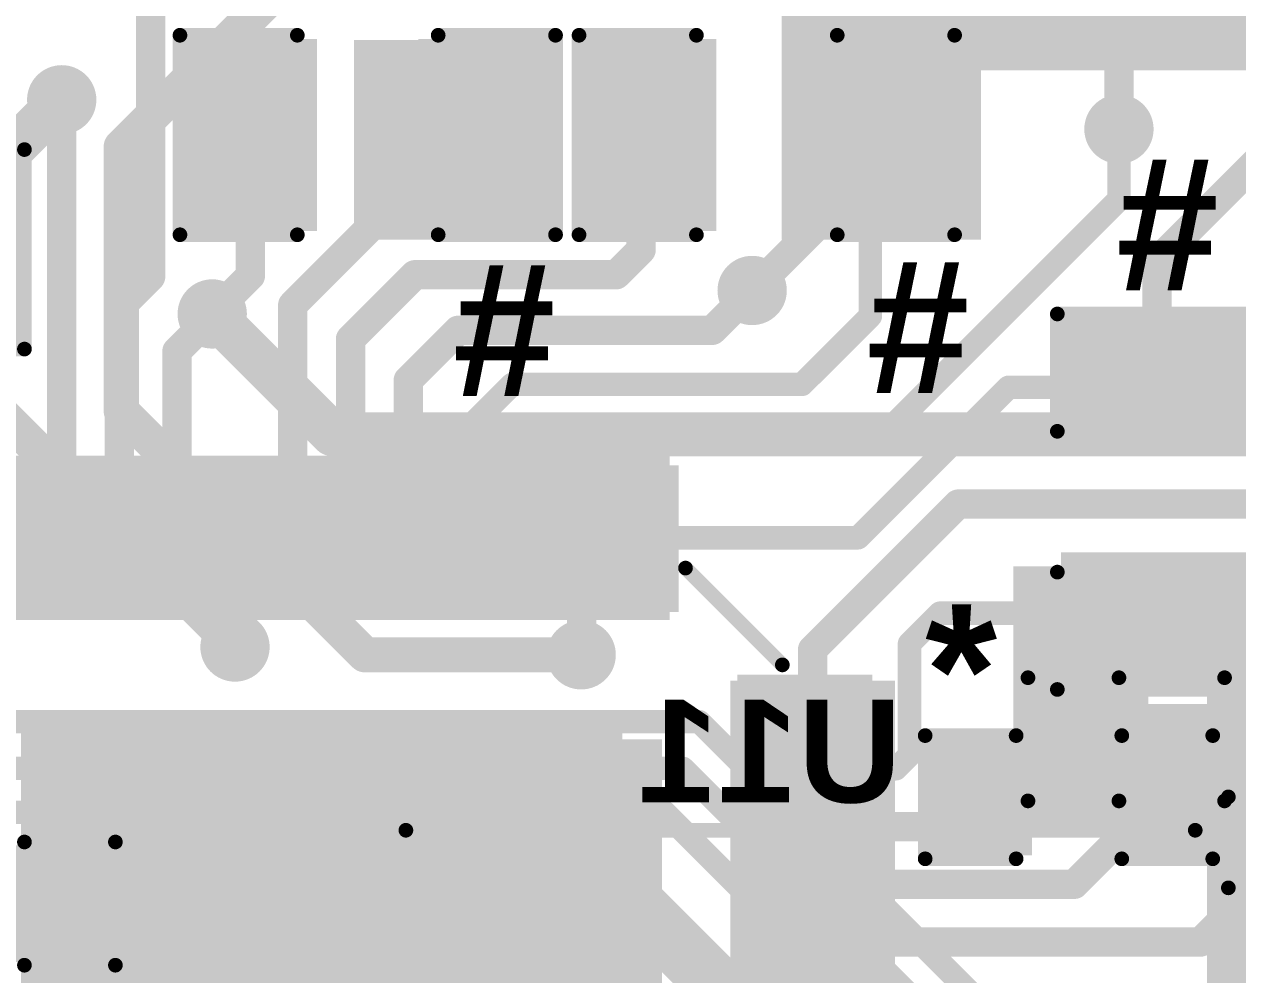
# Model space of a CAD drawing. Header units: millimetres. Extents: x -1.46 to 1.41, y -0.13 to 2.68.
# Drawn here: x 0.4029 to 0.8165, y 0.6758 to 0.9997 of the extents above; entities that cross this region are included whole.
import ezdxf

# ---------------------------------------------------------------- set-up
doc = ezdxf.new("R2010")
doc.units = ezdxf.units.MM
doc.header["$MEASUREMENT"] = 0
for name, color, linetype in [('BottomLayer', 5, 'Continuous'), ('BottomOverlay', 54, 'Continuous'), ('BottomPaste', 16, 'Continuous'), ('BottomSolder', 6, 'Continuous'), ('Mechanical2', 216, 'Continuous'), ('TopLayer', 1, 'Continuous'), ('TopOverlay', 2, 'Continuous'), ('TopPaste', 8, 'Continuous'), ('TopSolder', 216, 'Continuous'), ('ViaHoleLayer', 16, 'Continuous')]:
    doc.layers.add(name, color=color, linetype=linetype)
doc.styles.add('Arial', font='arialbd.ttf', dxfattribs={"height": 0.2})

# ---------------------------------------------------------------- blocks, each defined once
blk = doc.blocks.new('16_SOIC_B_16')
at = {"layer": 'BottomLayer'}
for points in [[(-0.2224409, -0.163189), (-0.1437007, -0.163189), (-0.1437007, -0.186811), (-0.2224409, -0.186811)], [(0.1437008, -0.163189), (0.222441, -0.163189), (0.222441, -0.186811), (0.1437008, -0.186811)]]:
    blk.add_hatch(color=5, dxfattribs=at).paths.add_polyline_path(points)
at = {"layer": 'BottomPaste'}
for points in [[(-0.2224409, -0.163189), (-0.1437007, -0.163189), (-0.1437007, -0.186811), (-0.2224409, -0.186811)], [(0.1437008, -0.163189), (0.222441, -0.163189), (0.222441, -0.186811), (0.1437008, -0.186811)]]:
    blk.add_hatch(color=16, dxfattribs=at).paths.add_polyline_path(points)
at = {"layer": 'BottomSolder'}
for points in [[(-0.2264409, -0.159189), (-0.1397007, -0.159189), (-0.1397007, -0.190811), (-0.2264409, -0.190811)], [(0.1397008, -0.159189), (0.226441, -0.159189), (0.226441, -0.190811), (0.1397008, -0.190811)]]:
    blk.add_hatch(color=6, dxfattribs=at).paths.add_polyline_path(points)
at = {"layer": 'BottomOverlay', "const_width": 0.005}
blk.add_lwpolyline([(0.136, -0.205), (-0.133, -0.205)], dxfattribs=at)
at = {"layer": 'BottomOverlay', "const_width": 0.0025}
for points in [[(-0.13425, -0.205, 1), (-0.13175, -0.205, 1)], [(0.13475, -0.205, 1), (0.13725, -0.205, 1)]]:
    blk.add_lwpolyline(points, format="xyb", close=True, dxfattribs=at)
blk = doc.blocks.new('CAP0805_56')
at = {"layer": 'TopLayer'}
for points in [[(-0.06, 0.03), (-0.02, 0.03), (-0.02, -0.03), (-0.06, -0.03)], [(0.02, 0.03), (0.06, 0.03), (0.06, -0.03), (0.02, -0.03)]]:
    blk.add_hatch(color=1, dxfattribs=at).paths.add_polyline_path(points)
at = {"layer": 'TopPaste'}
for points in [[(-0.06, 0.03), (-0.02, 0.03), (-0.02, -0.03), (-0.06, -0.03)], [(0.02, 0.03), (0.06, 0.03), (0.06, -0.03), (0.02, -0.03)]]:
    blk.add_hatch(color=8, dxfattribs=at).paths.add_polyline_path(points)
at = {"layer": 'TopSolder'}
for points in [[(-0.0627559, 0.0327559), (-0.0172441, 0.0327559), (-0.0172441, -0.0327559), (-0.0627559, -0.0327559)], [(0.0172441, 0.0327559), (0.0627559, 0.0327559), (0.0627559, -0.0327559), (0.0172441, -0.0327559)]]:
    blk.add_hatch(color=216, dxfattribs=at).paths.add_polyline_path(points)
at = {"layer": 'TopOverlay', "const_width": 0.005}
for points in [[(-0.064, -0.034), (-0.064, 0.034)], [(-0.064, 0.034), (-0.024, 0.034)], [(0.024, 0.034), (0.064, 0.034)], [(0.064, -0.034), (0.064, 0.034)], [(-0.064, -0.034), (-0.024, -0.034)], [(0.024, -0.034), (0.064, -0.034)]]:
    blk.add_lwpolyline(points, dxfattribs=at)
at = {"layer": 'TopOverlay', "const_width": 0.0025}
for points in [[(-0.06525, 0.034, 1), (-0.06275, 0.034, 1)], [(-0.06525, 0.034, 1), (-0.06275, 0.034, 1)], [(-0.02525, 0.034, 1), (-0.02275, 0.034, 1)], [(0.02275, 0.034, 1), (0.02525, 0.034, 1)], [(0.06275, 0.034, 1), (0.06525, 0.034, 1)], [(0.06275, 0.034, 1), (0.06525, 0.034, 1)], [(-0.06525, -0.034, 1), (-0.06275, -0.034, 1)], [(-0.06525, -0.034, 1), (-0.06275, -0.034, 1)], [(-0.02525, -0.034, 1), (-0.02275, -0.034, 1)], [(0.02275, -0.034, 1), (0.02525, -0.034, 1)], [(0.06275, -0.034, 1), (0.06525, -0.034, 1)], [(0.06275, -0.034, 1), (0.06525, -0.034, 1)]]:
    blk.add_lwpolyline(points, format="xyb", close=True, dxfattribs=at)
blk = doc.blocks.new('CAP0805_57')
at = {"layer": 'TopLayer'}
for points in [[(-0.06, 0.03), (-0.02, 0.03), (-0.02, -0.03), (-0.06, -0.03)], [(0.02, 0.03), (0.06, 0.03), (0.06, -0.03), (0.02, -0.03)]]:
    blk.add_hatch(color=1, dxfattribs=at).paths.add_polyline_path(points)
at = {"layer": 'TopPaste'}
for points in [[(-0.06, 0.03), (-0.02, 0.03), (-0.02, -0.03), (-0.06, -0.03)], [(0.02, 0.03), (0.06, 0.03), (0.06, -0.03), (0.02, -0.03)]]:
    blk.add_hatch(color=8, dxfattribs=at).paths.add_polyline_path(points)
at = {"layer": 'TopSolder'}
for points in [[(-0.0627559, 0.0327559), (-0.0172441, 0.0327559), (-0.0172441, -0.0327559), (-0.0627559, -0.0327559)], [(0.0172441, 0.0327559), (0.0627559, 0.0327559), (0.0627559, -0.0327559), (0.0172441, -0.0327559)]]:
    blk.add_hatch(color=216, dxfattribs=at).paths.add_polyline_path(points)
at = {"layer": 'TopOverlay', "const_width": 0.005}
for points in [[(-0.024, 0.034), (-0.064, 0.034)], [(-0.064, 0.034), (-0.064, -0.034)], [(0.064, 0.034), (0.024, 0.034)], [(0.064, 0.034), (0.064, -0.034)], [(-0.024, -0.034), (-0.064, -0.034)], [(0.064, -0.034), (0.024, -0.034)]]:
    blk.add_lwpolyline(points, dxfattribs=at)
at = {"layer": 'TopOverlay', "const_width": 0.0025}
for points in [[(-0.06525, 0.034, 1), (-0.06275, 0.034, 1)], [(-0.06525, 0.034, 1), (-0.06275, 0.034, 1)], [(-0.02525, 0.034, 1), (-0.02275, 0.034, 1)], [(0.02275, 0.034, 1), (0.02525, 0.034, 1)], [(0.06275, 0.034, 1), (0.06525, 0.034, 1)], [(0.06275, 0.034, 1), (0.06525, 0.034, 1)], [(-0.06525, -0.034, 1), (-0.06275, -0.034, 1)], [(-0.06525, -0.034, 1), (-0.06275, -0.034, 1)], [(-0.02525, -0.034, 1), (-0.02275, -0.034, 1)], [(0.02275, -0.034, 1), (0.02525, -0.034, 1)], [(0.06275, -0.034, 1), (0.06525, -0.034, 1)], [(0.06275, -0.034, 1), (0.06525, -0.034, 1)]]:
    blk.add_lwpolyline(points, format="xyb", close=True, dxfattribs=at)
blk = doc.blocks.new('CAP0805_58')
at = {"layer": 'TopLayer'}
for points in [[(-0.06, 0.03), (-0.02, 0.03), (-0.02, -0.03), (-0.06, -0.03)], [(0.02, 0.03), (0.06, 0.03), (0.06, -0.03), (0.02, -0.03)]]:
    blk.add_hatch(color=1, dxfattribs=at).paths.add_polyline_path(points)
at = {"layer": 'TopPaste'}
for points in [[(-0.06, 0.03), (-0.02, 0.03), (-0.02, -0.03), (-0.06, -0.03)], [(0.02, 0.03), (0.06, 0.03), (0.06, -0.03), (0.02, -0.03)]]:
    blk.add_hatch(color=8, dxfattribs=at).paths.add_polyline_path(points)
at = {"layer": 'TopSolder'}
for points in [[(-0.0627559, 0.0327559), (-0.0172441, 0.0327559), (-0.0172441, -0.0327559), (-0.0627559, -0.0327559)], [(0.0172441, 0.0327559), (0.0627559, 0.0327559), (0.0627559, -0.0327559), (0.0172441, -0.0327559)]]:
    blk.add_hatch(color=216, dxfattribs=at).paths.add_polyline_path(points)
at = {"layer": 'TopOverlay', "const_width": 0.005}
for points in [[(-0.064, -0.034), (-0.064, 0.034)], [(-0.024, 0.034), (-0.064, 0.034)], [(0.064, 0.034), (0.024, 0.034)], [(0.064, -0.034), (0.064, 0.034)], [(-0.024, -0.034), (-0.064, -0.034)], [(0.064, -0.034), (0.024, -0.034)]]:
    blk.add_lwpolyline(points, dxfattribs=at)
at = {"layer": 'TopOverlay', "const_width": 0.0025}
for points in [[(-0.06525, 0.034, 1), (-0.06275, 0.034, 1)], [(-0.06525, 0.034, 1), (-0.06275, 0.034, 1)], [(-0.02525, 0.034, 1), (-0.02275, 0.034, 1)], [(0.02275, 0.034, 1), (0.02525, 0.034, 1)], [(0.06275, 0.034, 1), (0.06525, 0.034, 1)], [(0.06275, 0.034, 1), (0.06525, 0.034, 1)], [(-0.06525, -0.034, 1), (-0.06275, -0.034, 1)], [(-0.06525, -0.034, 1), (-0.06275, -0.034, 1)], [(-0.02525, -0.034, 1), (-0.02275, -0.034, 1)], [(0.02275, -0.034, 1), (0.02525, -0.034, 1)], [(0.06275, -0.034, 1), (0.06525, -0.034, 1)], [(0.06275, -0.034, 1), (0.06525, -0.034, 1)]]:
    blk.add_lwpolyline(points, format="xyb", close=True, dxfattribs=at)
blk = doc.blocks.new('CAP0805_59')
at = {"layer": 'TopLayer'}
for points in [[(-0.06, 0.03), (-0.02, 0.03), (-0.02, -0.03), (-0.06, -0.03)], [(0.02, 0.03), (0.06, 0.03), (0.06, -0.03), (0.02, -0.03)]]:
    blk.add_hatch(color=1, dxfattribs=at).paths.add_polyline_path(points)
at = {"layer": 'TopPaste'}
for points in [[(-0.06, 0.03), (-0.02, 0.03), (-0.02, -0.03), (-0.06, -0.03)], [(0.02, 0.03), (0.06, 0.03), (0.06, -0.03), (0.02, -0.03)]]:
    blk.add_hatch(color=8, dxfattribs=at).paths.add_polyline_path(points)
at = {"layer": 'TopSolder'}
for points in [[(-0.0627559, 0.0327559), (-0.0172441, 0.0327559), (-0.0172441, -0.0327559), (-0.0627559, -0.0327559)], [(0.0172441, 0.0327559), (0.0627559, 0.0327559), (0.0627559, -0.0327559), (0.0172441, -0.0327559)]]:
    blk.add_hatch(color=216, dxfattribs=at).paths.add_polyline_path(points)
at = {"layer": 'TopOverlay', "const_width": 0.005}
for points in [[(-0.064, 0.034), (-0.064, -0.034)], [(-0.024, 0.034), (-0.064, 0.034)], [(0.064, 0.034), (0.024, 0.034)], [(0.064, 0.034), (0.064, -0.034)], [(-0.024, -0.034), (-0.064, -0.034)], [(0.064, -0.034), (0.024, -0.034)]]:
    blk.add_lwpolyline(points, dxfattribs=at)
at = {"layer": 'TopOverlay', "const_width": 0.0025}
for points in [[(-0.06525, 0.034, 1), (-0.06275, 0.034, 1)], [(-0.06525, 0.034, 1), (-0.06275, 0.034, 1)], [(-0.02525, 0.034, 1), (-0.02275, 0.034, 1)], [(0.02275, 0.034, 1), (0.02525, 0.034, 1)], [(0.06275, 0.034, 1), (0.06525, 0.034, 1)], [(0.06275, 0.034, 1), (0.06525, 0.034, 1)], [(-0.06525, -0.034, 1), (-0.06275, -0.034, 1)], [(-0.06525, -0.034, 1), (-0.06275, -0.034, 1)], [(-0.02525, -0.034, 1), (-0.02275, -0.034, 1)], [(0.02275, -0.034, 1), (0.02525, -0.034, 1)], [(0.06275, -0.034, 1), (0.06525, -0.034, 1)], [(0.06275, -0.034, 1), (0.06525, -0.034, 1)]]:
    blk.add_lwpolyline(points, format="xyb", close=True, dxfattribs=at)
blk = doc.blocks.new('CAP_0603_60')
at = {"layer": 'TopLayer'}
for points in [[(-0.015, 0.0175), (-0.015, -0.0175), (-0.045, -0.0175), (-0.045, 0.0175)], [(0.045, 0.0175), (0.045, -0.0175), (0.015, -0.0175), (0.015, 0.0175)]]:
    blk.add_hatch(color=1, dxfattribs=at).paths.add_polyline_path(points)
at = {"layer": 'TopPaste'}
for points in [[(-0.015, 0.0175), (-0.015, -0.0175), (-0.045, -0.0175), (-0.045, 0.0175)], [(0.045, 0.0175), (0.045, -0.0175), (0.015, -0.0175), (0.015, 0.0175)]]:
    blk.add_hatch(color=8, dxfattribs=at).paths.add_polyline_path(points)
at = {"layer": 'TopSolder'}
for points in [[(-0.0126378, 0.0198622), (-0.0126378, -0.0198622), (-0.0473622, -0.0198622), (-0.0473622, 0.0198622)], [(0.0473622, 0.0198622), (0.0473622, -0.0198622), (0.0126378, -0.0198622), (0.0126378, 0.0198622)]]:
    blk.add_hatch(color=216, dxfattribs=at).paths.add_polyline_path(points)
at = {"layer": 'TopOverlay', "const_width": 0.005}
for points in [[(-0.049, 0.021), (-0.018, 0.021)], [(-0.049, -0.021), (-0.049, 0.021)], [(0.018, 0.021), (0.049, 0.021)], [(0.049, -0.021), (0.049, 0.021)], [(-0.049, -0.021), (-0.018, -0.021)], [(0.018, -0.021), (0.049, -0.021)]]:
    blk.add_lwpolyline(points, dxfattribs=at)
at = {"layer": 'TopOverlay', "const_width": 0.0025}
for points in [[(-0.05025, 0.021, 1), (-0.04775, 0.021, 1)], [(-0.05025, 0.021, 1), (-0.04775, 0.021, 1)], [(-0.01925, 0.021, 1), (-0.01675, 0.021, 1)], [(0.01675, 0.021, 1), (0.01925, 0.021, 1)], [(0.04775, 0.021, 1), (0.05025, 0.021, 1)], [(0.04775, 0.021, 1), (0.05025, 0.021, 1)], [(-0.05025, -0.021, 1), (-0.04775, -0.021, 1)], [(-0.05025, -0.021, 1), (-0.04775, -0.021, 1)], [(-0.01925, -0.021, 1), (-0.01675, -0.021, 1)], [(0.01675, -0.021, 1), (0.01925, -0.021, 1)], [(0.04775, -0.021, 1), (0.05025, -0.021, 1)], [(0.04775, -0.021, 1), (0.05025, -0.021, 1)]]:
    blk.add_lwpolyline(points, format="xyb", close=True, dxfattribs=at)
blk = doc.blocks.new('CAP_0603_B_71')
at = {"layer": 'BottomLayer'}
for points in [[(-0.045, -0.0175), (-0.045, 0.0175), (-0.015, 0.0175), (-0.015, -0.0175)], [(0.015, -0.0175), (0.015, 0.0175), (0.045, 0.0175), (0.045, -0.0175)]]:
    blk.add_hatch(color=5, dxfattribs=at).paths.add_polyline_path(points)
at = {"layer": 'BottomPaste'}
for points in [[(-0.045, -0.0175), (-0.045, 0.0175), (-0.015, 0.0175), (-0.015, -0.0175)], [(0.015, -0.0175), (0.015, 0.0175), (0.045, 0.0175), (0.045, -0.0175)]]:
    blk.add_hatch(color=16, dxfattribs=at).paths.add_polyline_path(points)
at = {"layer": 'BottomSolder'}
for points in [[(-0.0473622, -0.0198622), (-0.0473622, 0.0198622), (-0.0126378, 0.0198622), (-0.0126378, -0.0198622)], [(0.0126378, -0.0198622), (0.0126378, 0.0198622), (0.0473622, 0.0198622), (0.0473622, -0.0198622)]]:
    blk.add_hatch(color=6, dxfattribs=at).paths.add_polyline_path(points)
at = {"layer": 'BottomOverlay', "const_width": 0.005}
for points in [[(-0.049, 0.021), (-0.049, -0.021)], [(-0.018, 0.021), (-0.049, 0.021)], [(0.049, 0.021), (0.018, 0.021)], [(0.049, 0.021), (0.049, -0.021)], [(-0.018, -0.021), (-0.049, -0.021)], [(0.049, -0.021), (0.018, -0.021)]]:
    blk.add_lwpolyline(points, dxfattribs=at)
at = {"layer": 'BottomOverlay', "const_width": 0.0025}
for points in [[(-0.05025, 0.021, 1), (-0.04775, 0.021, 1)], [(-0.05025, 0.021, 1), (-0.04775, 0.021, 1)], [(-0.01925, 0.021, 1), (-0.01675, 0.021, 1)], [(0.01675, 0.021, 1), (0.01925, 0.021, 1)], [(0.04775, 0.021, 1), (0.05025, 0.021, 1)], [(0.04775, 0.021, 1), (0.05025, 0.021, 1)], [(-0.05025, -0.021, 1), (-0.04775, -0.021, 1)], [(-0.05025, -0.021, 1), (-0.04775, -0.021, 1)], [(-0.01925, -0.021, 1), (-0.01675, -0.021, 1)], [(0.01675, -0.021, 1), (0.01925, -0.021, 1)], [(0.04775, -0.021, 1), (0.05025, -0.021, 1)], [(0.04775, -0.021, 1), (0.05025, -0.021, 1)]]:
    blk.add_lwpolyline(points, format="xyb", close=True, dxfattribs=at)
blk = doc.blocks.new('CAP_0603_B_73')
at = {"layer": 'BottomLayer'}
for points in [[(-0.045, -0.0175), (-0.045, 0.0175), (-0.015, 0.0175), (-0.015, -0.0175)], [(0.015, -0.0175), (0.015, 0.0175), (0.045, 0.0175), (0.045, -0.0175)]]:
    blk.add_hatch(color=5, dxfattribs=at).paths.add_polyline_path(points)
at = {"layer": 'BottomPaste'}
for points in [[(-0.045, -0.0175), (-0.045, 0.0175), (-0.015, 0.0175), (-0.015, -0.0175)], [(0.015, -0.0175), (0.015, 0.0175), (0.045, 0.0175), (0.045, -0.0175)]]:
    blk.add_hatch(color=16, dxfattribs=at).paths.add_polyline_path(points)
at = {"layer": 'BottomSolder'}
for points in [[(-0.0473622, -0.0198622), (-0.0473622, 0.0198622), (-0.0126378, 0.0198622), (-0.0126378, -0.0198622)], [(0.0126378, -0.0198622), (0.0126378, 0.0198622), (0.0473622, 0.0198622), (0.0473622, -0.0198622)]]:
    blk.add_hatch(color=6, dxfattribs=at).paths.add_polyline_path(points)
at = {"layer": 'BottomOverlay', "const_width": 0.005}
for points in [[(-0.049, 0.021), (-0.049, -0.021)], [(-0.018, 0.021), (-0.049, 0.021)], [(0.049, 0.021), (0.018, 0.021)], [(0.049, 0.021), (0.049, -0.021)], [(-0.018, -0.021), (-0.049, -0.021)], [(0.049, -0.021), (0.018, -0.021)]]:
    blk.add_lwpolyline(points, dxfattribs=at)
at = {"layer": 'BottomOverlay', "const_width": 0.0025}
for points in [[(-0.05025, 0.021, 1), (-0.04775, 0.021, 1)], [(-0.05025, 0.021, 1), (-0.04775, 0.021, 1)], [(-0.01925, 0.021, 1), (-0.01675, 0.021, 1)], [(0.01675, 0.021, 1), (0.01925, 0.021, 1)], [(0.04775, 0.021, 1), (0.05025, 0.021, 1)], [(0.04775, 0.021, 1), (0.05025, 0.021, 1)], [(-0.05025, -0.021, 1), (-0.04775, -0.021, 1)], [(-0.05025, -0.021, 1), (-0.04775, -0.021, 1)], [(-0.01925, -0.021, 1), (-0.01675, -0.021, 1)], [(0.01675, -0.021, 1), (0.01925, -0.021, 1)], [(0.04775, -0.021, 1), (0.05025, -0.021, 1)], [(0.04775, -0.021, 1), (0.05025, -0.021, 1)]]:
    blk.add_lwpolyline(points, format="xyb", close=True, dxfattribs=at)
blk = doc.blocks.new('CAP_0603_88')
at = {"layer": 'TopLayer'}
for points in [[(-0.015, 0.0175), (-0.015, -0.0175), (-0.045, -0.0175), (-0.045, 0.0175)], [(0.045, 0.0175), (0.045, -0.0175), (0.015, -0.0175), (0.015, 0.0175)]]:
    blk.add_hatch(color=1, dxfattribs=at).paths.add_polyline_path(points)
at = {"layer": 'TopPaste'}
for points in [[(-0.015, 0.0175), (-0.015, -0.0175), (-0.045, -0.0175), (-0.045, 0.0175)], [(0.045, 0.0175), (0.045, -0.0175), (0.015, -0.0175), (0.015, 0.0175)]]:
    blk.add_hatch(color=8, dxfattribs=at).paths.add_polyline_path(points)
at = {"layer": 'TopSolder'}
for points in [[(-0.011, 0.0215), (-0.011, -0.0215), (-0.049, -0.0215), (-0.049, 0.0215)], [(0.049, 0.0215), (0.049, -0.0215), (0.011, -0.0215), (0.011, 0.0215)]]:
    blk.add_hatch(color=216, dxfattribs=at).paths.add_polyline_path(points)
at = {"layer": 'TopOverlay', "const_width": 0.005}
for points in [[(-0.049, 0.021), (-0.049, -0.021)], [(-0.049, 0.021), (-0.018, 0.021)], [(0.018, 0.021), (0.049, 0.021)], [(0.049, 0.021), (0.049, -0.021)], [(-0.049, -0.021), (-0.018, -0.021)], [(0.018, -0.021), (0.049, -0.021)]]:
    blk.add_lwpolyline(points, dxfattribs=at)
at = {"layer": 'TopOverlay', "const_width": 0.0025}
for points in [[(-0.05025, 0.021, 1), (-0.04775, 0.021, 1)], [(-0.05025, 0.021, 1), (-0.04775, 0.021, 1)], [(-0.01925, 0.021, 1), (-0.01675, 0.021, 1)], [(0.01675, 0.021, 1), (0.01925, 0.021, 1)], [(0.04775, 0.021, 1), (0.05025, 0.021, 1)], [(0.04775, 0.021, 1), (0.05025, 0.021, 1)], [(-0.05025, -0.021, 1), (-0.04775, -0.021, 1)], [(-0.05025, -0.021, 1), (-0.04775, -0.021, 1)], [(-0.01925, -0.021, 1), (-0.01675, -0.021, 1)], [(0.01675, -0.021, 1), (0.01925, -0.021, 1)], [(0.04775, -0.021, 1), (0.05025, -0.021, 1)], [(0.04775, -0.021, 1), (0.05025, -0.021, 1)]]:
    blk.add_lwpolyline(points, format="xyb", close=True, dxfattribs=at)
blk = doc.blocks.new('48_TQFP_EP__7X7__159')
at = {"layer": 'TopLayer'}
for points in [[(-0.0822835, 0.19133865), (-0.0822835, 0.14330715), (-0.0948819, 0.14330715), (-0.0948819, 0.19133865)], [(-0.0625985, 0.19133865), (-0.0625985, 0.14330715), (-0.0751969, 0.14330715), (-0.0751969, 0.19133865)], [(-0.0429134, 0.19133865), (-0.0429134, 0.14330715), (-0.0555118, 0.14330715), (-0.0555118, 0.19133865)], [(-0.02322839999999999, 0.19133865), (-0.02322840000000001, 0.14330715), (-0.03582680000000001, 0.14330715), (-0.03582679999999999, 0.19133865)], [(-0.003543299999999996, 0.19133865), (-0.003543300000000004, 0.14330715), (-0.01614170000000001, 0.14330715), (-0.01614169999999999, 0.19133865)], [(0.01614170000000001, 0.19133865), (0.01614169999999999, 0.14330715), (0.003543299999999996, 0.14330715), (0.003543300000000004, 0.19133865)], [(0.0358267, 0.19133865), (0.0358267, 0.14330715), (0.02322829999999999, 0.14330715), (0.02322830000000001, 0.19133865)], [(0.0555118, 0.19133865), (0.0555118, 0.14330715), (0.0429134, 0.14330715), (0.0429134, 0.19133865)], [(0.0751968, 0.19133865), (0.0751968, 0.14330715), (0.0625984, 0.14330715), (0.0625984, 0.19133865)], [(0.0948819, 0.19133865), (0.0948819, 0.14330715), (0.0822835, 0.14330715), (0.0822835, 0.19133865)], [(0.1145669, 0.19133865), (0.1145669, 0.14330715), (0.1019685, 0.14330715), (0.1019685, 0.19133865)], [(0.19133865, 0.1145669), (0.19133865, 0.1019685), (0.14330715, 0.1019685), (0.14330715, 0.1145669)], [(0.09842520000000002, 0.09842519999999998), (0.09842519999999998, -0.09842520000000002), (-0.09842520000000002, -0.09842519999999998), (-0.09842519999999998, 0.09842520000000002)], [(0.19133865, 0.0948819), (0.19133865, 0.0822835), (0.14330715, 0.0822835), (0.14330715, 0.0948819)], [(0.19133865, 0.0751969), (0.19133865, 0.0625985), (0.14330715, 0.0625985), (0.14330715, 0.0751969)], [(0.19133865, 0.0555118), (0.19133865, 0.0429134), (0.14330715, 0.0429134), (0.14330715, 0.0555118)], [(0.19133865, 0.03582679999999999), (0.19133865, 0.02322839999999999), (0.14330715, 0.02322840000000001), (0.14330715, 0.03582680000000001)]]:
    blk.add_hatch(color=1, dxfattribs=at).paths.add_polyline_path(points)
at = {"layer": 'TopPaste'}
for points in [[(-0.0822835, 0.19133865), (-0.0822835, 0.14330715), (-0.0948819, 0.14330715), (-0.0948819, 0.19133865)], [(-0.0625985, 0.19133865), (-0.0625985, 0.14330715), (-0.0751969, 0.14330715), (-0.0751969, 0.19133865)], [(-0.0429134, 0.19133865), (-0.0429134, 0.14330715), (-0.0555118, 0.14330715), (-0.0555118, 0.19133865)], [(-0.02322839999999999, 0.19133865), (-0.02322840000000001, 0.14330715), (-0.03582680000000001, 0.14330715), (-0.03582679999999999, 0.19133865)], [(-0.003543299999999996, 0.19133865), (-0.003543300000000004, 0.14330715), (-0.01614170000000001, 0.14330715), (-0.01614169999999999, 0.19133865)], [(0.01614170000000001, 0.19133865), (0.01614169999999999, 0.14330715), (0.003543299999999996, 0.14330715), (0.003543300000000004, 0.19133865)], [(0.0358267, 0.19133865), (0.0358267, 0.14330715), (0.02322829999999999, 0.14330715), (0.02322830000000001, 0.19133865)], [(0.0555118, 0.19133865), (0.0555118, 0.14330715), (0.0429134, 0.14330715), (0.0429134, 0.19133865)], [(0.0751968, 0.19133865), (0.0751968, 0.14330715), (0.0625984, 0.14330715), (0.0625984, 0.19133865)], [(0.0948819, 0.19133865), (0.0948819, 0.14330715), (0.0822835, 0.14330715), (0.0822835, 0.19133865)], [(0.1145669, 0.19133865), (0.1145669, 0.14330715), (0.1019685, 0.14330715), (0.1019685, 0.19133865)], [(0.19133865, 0.1145669), (0.19133865, 0.1019685), (0.14330715, 0.1019685), (0.14330715, 0.1145669)], [(0.09842520000000002, 0.09842519999999998), (0.09842519999999998, -0.09842520000000002), (-0.09842520000000002, -0.09842519999999998), (-0.09842519999999998, 0.09842520000000002)], [(0.19133865, 0.0948819), (0.19133865, 0.0822835), (0.14330715, 0.0822835), (0.14330715, 0.0948819)], [(0.19133865, 0.0751969), (0.19133865, 0.0625985), (0.14330715, 0.0625985), (0.14330715, 0.0751969)], [(0.19133865, 0.0555118), (0.19133865, 0.0429134), (0.14330715, 0.0429134), (0.14330715, 0.0555118)], [(0.19133865, 0.03582679999999999), (0.19133865, 0.02322839999999999), (0.14330715, 0.02322840000000001), (0.14330715, 0.03582680000000001)]]:
    blk.add_hatch(color=8, dxfattribs=at).paths.add_polyline_path(points)
at = {"layer": 'TopSolder'}
for points in [[(-0.0979685, 0.19533865), (-0.0979685, 0.13930715), (-0.1185669, 0.13930715), (-0.1185669, 0.19533865)], [(-0.0782835, 0.19533865), (-0.0782835, 0.13930715), (-0.0988819, 0.13930715), (-0.0988819, 0.19533865)], [(-0.0585985, 0.19533865), (-0.0585985, 0.13930715), (-0.0791969, 0.13930715), (-0.0791969, 0.19533865)], [(-0.03891339999999999, 0.19533865), (-0.03891340000000001, 0.13930715), (-0.0595118, 0.13930715), (-0.0595118, 0.19533865)], [(-0.01922839999999999, 0.19533865), (-0.01922840000000001, 0.13930715), (-0.0398268, 0.13930715), (-0.0398268, 0.19533865)], [(0.0004567000000000058, 0.19533865), (0.0004566999999999942, 0.13930715), (-0.02014170000000001, 0.13930715), (-0.0201417, 0.19533865)], [(0.02014170000000001, 0.19533865), (0.0201417, 0.13930715), (-0.0004567000000000058, 0.13930715), (-0.0004566999999999942, 0.19533865)], [(0.03982670000000001, 0.19533865), (0.03982669999999999, 0.13930715), (0.01922829999999999, 0.13930715), (0.01922830000000001, 0.19533865)], [(0.0595118, 0.19533865), (0.0595118, 0.13930715), (0.03891339999999999, 0.13930715), (0.03891340000000001, 0.19533865)], [(0.0791968, 0.19533865), (0.0791968, 0.13930715), (0.0585984, 0.13930715), (0.0585984, 0.19533865)], [(0.0988819, 0.19533865), (0.0988819, 0.13930715), (0.0782835, 0.13930715), (0.0782835, 0.19533865)], [(0.1185669, 0.19533865), (0.1185669, 0.13930715), (0.0979685, 0.13930715), (0.0979685, 0.19533865)], [(0.19533865, 0.1185669), (0.19533865, 0.0979685), (0.13930715, 0.0979685), (0.13930715, 0.1185669)], [(0.1024252, 0.1024252), (0.1024252, -0.1024252), (-0.1024252, -0.1024252), (-0.1024252, 0.1024252)], [(0.19533865, 0.0988819), (0.19533865, 0.0782835), (0.13930715, 0.0782835), (0.13930715, 0.0988819)], [(0.19533865, 0.0791969), (0.19533865, 0.0585985), (0.13930715, 0.0585985), (0.13930715, 0.0791969)], [(0.19533865, 0.0595118), (0.19533865, 0.03891339999999999), (0.13930715, 0.03891340000000001), (0.13930715, 0.0595118)], [(0.19533865, 0.0398268), (0.19533865, 0.01922839999999999), (0.13930715, 0.01922840000000001), (0.13930715, 0.0398268)], [(0.19533865, 0.0201417), (0.19533865, -0.0004567000000000058), (0.13930715, -0.0004566999999999942), (0.13930715, 0.02014170000000001)]]:
    blk.add_hatch(color=216, dxfattribs=at).paths.add_polyline_path(points)
at = {"layer": 'TopOverlay', "const_width": 0.005}
blk.add_lwpolyline([(0.124, 0.1570001), (0.157, 0.1240001)], dxfattribs=at)
at = {"layer": 'TopOverlay', "const_width": 0.0025}
for points in [[(0.12275, 0.1570001, 1), (0.12525, 0.1570001, 1)], [(0.15575, 0.1240001, 1), (0.15825, 0.1240001, 1)]]:
    blk.add_lwpolyline(points, format="xyb", close=True, dxfattribs=at)

msp = doc.modelspace()

# ---------------------------------------------------------------- hatches: boundary and pattern name
at = {"layer": 'BottomLayer'}
h = msp.add_hatch(color=5, dxfattribs=at)
edge = h.paths.add_edge_path()
edge.add_arc((0.4157025, 0.974), 0.011811, 0, 360)
h = msp.add_hatch(color=5, dxfattribs=at)
edge = h.paths.add_edge_path()
edge.add_arc((0.776, 0.964), 0.011811, 0, 360)
h = msp.add_hatch(color=5, dxfattribs=at)
edge = h.paths.add_edge_path()
edge.add_arc((0.651, 0.909), 0.011811, 0, 360)
h = msp.add_hatch(color=5, dxfattribs=at)
edge = h.paths.add_edge_path()
edge.add_arc((0.467, 0.901), 0.011811, 0, 360)
for points in [[(0.7399909, 0.7262205), (0.7859909, 0.7262205), (0.7859909, 0.8149999), (0.7399909, 0.8149999)], [(0.806, 0.68), (0.849, 0.68), (0.849, 0.776), (0.806, 0.776)], [(0.399, 0.682), (0.526, 0.682), (0.526, 0.718), (0.399, 0.718)], [(0.954, 0.6699999), (0.954, 0.7079999), (0.806, 0.7079999), (0.806, 0.6699999)]]:
    msp.add_hatch(color=5, dxfattribs=at).paths.add_polyline_path(points)
h = msp.add_hatch(color=5, dxfattribs=at)
edge = h.paths.add_edge_path()
edge.add_arc((0.4747576, 0.7874622), 0.011811, 0, 360)
h = msp.add_hatch(color=5, dxfattribs=at)
edge = h.paths.add_edge_path()
edge.add_arc((0.5927266, 0.784811), 0.011811, 0, 360)
at = {"layer": 'BottomSolder'}
h = msp.add_hatch(color=6, dxfattribs=at)
edge = h.paths.add_edge_path()
edge.add_arc((0.4157025, 0.974), 0.0059055, 0, 360)
h = msp.add_hatch(color=6, dxfattribs=at)
edge = h.paths.add_edge_path()
edge.add_arc((0.776, 0.964), 0.0059055, 0, 360)
h = msp.add_hatch(color=6, dxfattribs=at)
edge = h.paths.add_edge_path()
edge.add_arc((0.651, 0.909), 0.0059055, 0, 360)
h = msp.add_hatch(color=6, dxfattribs=at)
edge = h.paths.add_edge_path()
edge.add_arc((0.467, 0.901), 0.0059055, 0, 360)
h = msp.add_hatch(color=6, dxfattribs=at)
edge = h.paths.add_edge_path()
edge.add_arc((0.4747576, 0.7874622), 0.0059055, 0, 360)
h = msp.add_hatch(color=6, dxfattribs=at)
edge = h.paths.add_edge_path()
edge.add_arc((0.5927266, 0.784811), 0.0059055, 0, 360)
at = {"layer": 'TopLayer'}
for points in [[(0.661, 0.984), (1.221, 0.984), (1.221, 1.017), (0.661, 1.017)], [(0.661, 0.9263715), (0.729, 0.9263715), (0.729, 1.0149999), (0.661, 1.0149999)], [(0.5152852, 0.9263715), (0.581, 0.9263715), (0.581, 0.9943715), (0.5152852, 0.9943715)], [(0.6062852, 0.7993715), (0.626, 0.7993715), (0.626, 0.8493715), (0.6062852, 0.8493715)], [(0.646, 0.7596392), (0.692, 0.7596392), (0.692, 0.778), (0.646, 0.778)], [(0.774, 0.741), (0.8724142, 0.741), (0.8724142, 0.768), (0.774, 0.768)], [(0.5872852, 0.4643715), (0.6202852, 0.4643715), (0.6202852, 0.7559999), (0.5872852, 0.7559999)]]:
    msp.add_hatch(color=1, dxfattribs=at).paths.add_polyline_path(points)
h = msp.add_hatch(color=1, dxfattribs=at)
edge = h.paths.add_edge_path()
edge.add_arc((0.4157025, 0.974), 0.011811, 0, 360)
h = msp.add_hatch(color=1, dxfattribs=at)
edge = h.paths.add_edge_path()
edge.add_arc((0.776, 0.964), 0.011811, 0, 360)
h = msp.add_hatch(color=1, dxfattribs=at)
edge = h.paths.add_edge_path()
edge.add_arc((0.651, 0.909), 0.011811, 0, 360)
h = msp.add_hatch(color=1, dxfattribs=at)
edge = h.paths.add_edge_path()
edge.add_arc((0.467, 0.901), 0.011811, 0, 360)
h = msp.add_hatch(color=1, dxfattribs=at)
edge = h.paths.add_edge_path()
edge.add_arc((0.4747576, 0.7874622), 0.011811, 0, 360)
h = msp.add_hatch(color=1, dxfattribs=at)
edge = h.paths.add_edge_path()
edge.add_arc((0.5927266, 0.784811), 0.011811, 0, 360)
at = {"layer": 'TopSolder'}
h = msp.add_hatch(color=216, dxfattribs=at)
edge = h.paths.add_edge_path()
edge.add_arc((0.4157025, 0.974), 0.0059055, 0, 360)
h = msp.add_hatch(color=216, dxfattribs=at)
edge = h.paths.add_edge_path()
edge.add_arc((0.776, 0.964), 0.0059055, 0, 360)
h = msp.add_hatch(color=216, dxfattribs=at)
edge = h.paths.add_edge_path()
edge.add_arc((0.651, 0.909), 0.0059055, 0, 360)
h = msp.add_hatch(color=216, dxfattribs=at)
edge = h.paths.add_edge_path()
edge.add_arc((0.467, 0.901), 0.0059055, 0, 360)
h = msp.add_hatch(color=216, dxfattribs=at)
edge = h.paths.add_edge_path()
edge.add_arc((0.4747576, 0.7874622), 0.0059055, 0, 360)
h = msp.add_hatch(color=216, dxfattribs=at)
edge = h.paths.add_edge_path()
edge.add_arc((0.5927266, 0.784811), 0.0059055, 0, 360)
at = {"layer": 'ViaHoleLayer'}
h = msp.add_hatch(color=16, dxfattribs=at)
edge = h.paths.add_edge_path()
edge.add_arc((0.4157025, 0.974), 0.0059055, 0, 360)
h = msp.add_hatch(color=16, dxfattribs=at)
edge = h.paths.add_edge_path()
edge.add_arc((0.776, 0.964), 0.0059055, 0, 360)
h = msp.add_hatch(color=16, dxfattribs=at)
edge = h.paths.add_edge_path()
edge.add_arc((0.651, 0.909), 0.0059055, 0, 360)
h = msp.add_hatch(color=16, dxfattribs=at)
edge = h.paths.add_edge_path()
edge.add_arc((0.467, 0.901), 0.0059055, 0, 360)
h = msp.add_hatch(color=16, dxfattribs=at)
edge = h.paths.add_edge_path()
edge.add_arc((0.4747576, 0.7874622), 0.0059055, 0, 360)
h = msp.add_hatch(color=16, dxfattribs=at)
edge = h.paths.add_edge_path()
edge.add_arc((0.5927266, 0.784811), 0.0059055, 0, 360)

# ---------------------------------------------------------------- linework, layer by layer
at = {"layer": 'BottomLayer'}
for points, const_width in [([(0.776, 0.964), (0.776, 1.254)], 0.01), ([(0.724, 0.982), (0.724, 1.247)], 0.01), ([(0.436, 0.958), (0.5, 1.022)], 0.012), ([(0.651, 0.909), (0.724, 0.982)], 0.01), ([(0.3927025, 0.951), (0.4157025, 0.974)], 0.015), ([(0.436, 0.86787), (0.436, 0.958)], 0.012), ([(0.467, 0.901), (0.508, 0.86)], 0.015), ([(0.3932198, 0.869), (0.4747576, 0.7874622)], 0.012), ([(0.436, 0.86787), (0.519059, 0.784811)], 0.012), ([(0.508, 0.86), (0.965, 0.86)], 0.015), ([(0.772, 0.799), (1.122, 0.799)], 0.03), ([(0.764, 0.756), (0.764, 0.7814264)], 0.03), ([(0.519059, 0.784811), (0.5927266, 0.784811)], 0.012), ([(0.0798178, 0.762), (0.6330001, 0.762)], 0.008), ([(0.6330001, 0.762), (0.7500001, 0.645)], 0.008), ([(0.0851173, 0.7460863), (0.6273865, 0.7460863)], 0.008), ([(0.6273865, 0.7460863), (0.7784728, 0.595)], 0.008), ([(0.0913305, 0.7310863), (0.6211733, 0.7310863)], 0.008), ([(0.6211733, 0.7310863), (0.805387, 0.5468726)], 0.008), ([(0.4625, 0.699), (0.612, 0.699)], 0.02), ([(0.612, 0.699), (0.718, 0.593)], 0.02)]:
    msp.add_lwpolyline(points, dxfattribs=dict(at, const_width=const_width))
for points, const_width in [([(0.7215, 0.982, 1), (0.7265, 0.982, 1)], 0.005), ([(0.7215, 0.982, 1), (0.7265, 0.982, 1)], 0.005), ([(0.4119525, 0.974, 1), (0.4194525, 0.974, 1)], 0.0075), ([(0.7735, 0.964, 1), (0.7785, 0.964, 1)], 0.005), ([(0.433, 0.958, 1), (0.439, 0.958, 1)], 0.006), ([(0.433, 0.958, 1), (0.439, 0.958, 1)], 0.006), ([(0.6485, 0.909, 1), (0.6535, 0.909, 1)], 0.005), ([(0.46325, 0.901, 1), (0.47075, 0.901, 1)], 0.0075), ([(0.433, 0.86787, 1), (0.439, 0.86787, 1)], 0.006), ([(0.433, 0.86787, 1), (0.439, 0.86787, 1)], 0.006), ([(0.50425, 0.86, 1), (0.51175, 0.86, 1)], 0.0075), ([(0.50425, 0.86, 1), (0.51175, 0.86, 1)], 0.0075), ([(0.7645, 0.799, 1), (0.7795, 0.799, 1)], 0.015), ([(0.7565, 0.7814264, 1), (0.7715, 0.7814264, 1)], 0.015), ([(0.4717576, 0.7874622, 1), (0.4777576, 0.7874622, 1)], 0.006), ([(0.516059, 0.784811, 1), (0.522059, 0.784811, 1)], 0.006), ([(0.516059, 0.784811, 1), (0.522059, 0.784811, 1)], 0.006), ([(0.5897266, 0.784811, 1), (0.5957266, 0.784811, 1)], 0.006), ([(0.7565, 0.756, 1), (0.7715, 0.756, 1)], 0.015), ([(0.6310001, 0.762, 1), (0.6350001, 0.762, 1)], 0.004), ([(0.6310001, 0.762, 1), (0.6350001, 0.762, 1)], 0.004), ([(0.6253865, 0.7460863, 1), (0.6293865, 0.7460863, 1)], 0.004), ([(0.6253865, 0.7460863, 1), (0.6293865, 0.7460863, 1)], 0.004), ([(0.6191733, 0.7310863, 1), (0.6231733, 0.7310863, 1)], 0.004), ([(0.6191733, 0.7310863, 1), (0.6231733, 0.7310863, 1)], 0.004), ([(0.4575, 0.699, 1), (0.4675, 0.699, 1)], 0.01), ([(0.607, 0.699, 1), (0.617, 0.699, 1)], 0.01), ([(0.607, 0.699, 1), (0.617, 0.699, 1)], 0.01)]:
    msp.add_lwpolyline(points, format="xyb", close=True, dxfattribs=dict(at, const_width=const_width))
at = {"layer": 'Mechanical2', "const_width": 0.015}
msp.add_lwpolyline([(1.3976378, 1.279528, 1), (-1.3976378, 1.279528, 1)], format="xyb", close=True, dxfattribs=at)
at = {"layer": 'TopLayer'}
for points, const_width in [([(0.446, 0.9136738), (0.446, 1.046)], 0.01), ([(0.4157025, 0.8246944), (0.4157025, 0.974)], 0.01), ([(0.6912852, 0.9603715), (0.6912852, 0.9623715)], 0.03), ([(0.696, 0.962), (0.7, 0.966)], 0.022), ([(0.776, 0.94), (0.776, 0.964)], 0.008), ([(0.48, 0.914), (0.48, 0.962)], 0.01), ([(0.6131612, 0.9591612), (0.616, 0.962)], 0.01), ([(0.6131612, 0.9228579), (0.6131612, 0.9591612)], 0.01), ([(0.6912852, 0.9002852), (0.6912852, 0.9603715)], 0.008), ([(0.789, 0.919), (0.83, 0.96)], 0.01), ([(0.6982852, 0.9423715), (0.6982852, 0.9513715)], 0.008), ([(0.698, 0.862), (0.776, 0.94)], 0.008), ([(0.5202852, 0.9313715), (0.522864, 0.9339503)], 0.01), ([(0.522864, 0.9339503), (0.554864, 0.9339503)], 0.01), ([(0.4944427, 0.90407), (0.5202852, 0.9299125)], 0.01), ([(0.5202852, 0.9299125), (0.5202852, 0.9313715)], 0.01), ([(0.6046748, 0.9143715), (0.6131612, 0.9228579)], 0.01), ([(0.789, 0.877), (0.789, 0.919)], 0.01), ([(0.4353875, 0.9030613), (0.446, 0.9136738)], 0.01), ([(0.467, 0.901), (0.48, 0.914)], 0.01), ([(0.5141278, 0.8924233), (0.536076, 0.9143715)], 0.01), ([(0.536076, 0.9143715), (0.6046748, 0.9143715)], 0.01), ([(0.6374271, 0.8954271), (0.651, 0.909)], 0.01), ([(0.4353875, 0.8246944), (0.4353875, 0.9030613)], 0.01), ([(0.467, 0.9003311), (0.467, 0.901)], 0.01), ([(0.4944427, 0.8246944), (0.4944427, 0.90407)], 0.01), ([(0.455, 0.8883311), (0.467, 0.9003311)], 0.01), ([(0.668, 0.877), (0.6912852, 0.9002852)], 0.008), ([(0.5141278, 0.8246945), (0.5141278, 0.8924233)], 0.01), ([(0.5338127, 0.8784344), (0.5508054, 0.8954271)], 0.01), ([(0.5508054, 0.8954271), (0.6374271, 0.8954271)], 0.01), ([(0.455, 0.824767), (0.455, 0.8883311)], 0.01), ([(0.5338127, 0.8246944), (0.5338127, 0.8784344)], 0.01), ([(0.5534978, 0.861269), (0.5692288, 0.877)], 0.008), ([(0.5692288, 0.877), (0.668, 0.877)], 0.008), ([(0.687067, 0.8246944), (0.7383726, 0.876)], 0.008), ([(0.7383726, 0.876), (0.791, 0.876)], 0.008), ([(0.5534978, 0.8246944), (0.5534978, 0.861269)], 0.008), ([(0.5731828, 0.8573137), (0.5778691, 0.862)], 0.008), ([(0.5778691, 0.862), (0.698, 0.862)], 0.008), ([(0.5731828, 0.8246944), (0.5731828, 0.8573137)], 0.008), ([(0.6148521, 0.8383715), (0.6148521, 0.8447102)], 0.008), ([(0.6125529, 0.8360723), (0.6148521, 0.8383715)], 0.008), ([(0.6716081, 0.7866081), (0.7211808, 0.8361808)], 0.01), ([(0.7211808, 0.8361808), (1.0941808, 0.8361808)], 0.01), ([(0.455, 0.824767), (0.4550726, 0.8246944)], 0.01), ([(0.4746162, 0.8242704), (0.4747576, 0.824129)], 0.01), ([(0.4747576, 0.7874622), (0.4747576, 0.824129)], 0.01), ([(0.5141277, 0.8246944), (0.5141278, 0.8246945)], 0.01), ([(0.5928679, 0.784811), (0.5928679, 0.8246944)], 0.01), ([(0.6125529, 0.8246944), (0.687067, 0.8246944)], 0.008), ([(0.7046239, 0.7886239), (0.715, 0.799)], 0.008), ([(0.715, 0.799), (0.789, 0.799)], 0.008), ([(0.789, 0.799), (0.792, 0.799)], 0.008), ([(0.6716081, 0.7656392), (0.6716081, 0.7866081)], 0.01), ([(0.7046239, 0.7506239), (0.7046239, 0.7886239)], 0.008), ([(0.6716081, 0.7656392), (0.6717813, 0.7656392)], 0.01), ([(0.6717813, 0.7656392), (0.6730805, 0.7669384)], 0.01), ([(0.6730805, 0.7669384), (0.6819384, 0.7669384)], 0.01), ([(0.6999542, 0.7459542), (0.7046239, 0.7506239)], 0.008), ([(0.6716081, 0.7459542), (0.6739073, 0.7482534)], 0.008), ([(0.6716081, 0.7459542), (0.6999542, 0.7459542)], 0.008), ([(0.7879624, 0.7387691), (0.7943932, 0.7451999)], 0.01), ([(0.7607774, 0.7065841), (0.7811933, 0.727)], 0.01), ([(0.7811933, 0.727), (0.789, 0.727)], 0.01), ([(0.6716081, 0.7262692), (0.7319625, 0.7262692)], 0.01), ([(0.7780764, 0.7237691), (0.780614, 0.7263067)], 0.01), ([(0.780614, 0.7263067), (0.792, 0.7263067)], 0.01), ([(0.6716081, 0.7065841), (0.7607774, 0.7065841)], 0.01), ([(0.8038128, 0.6868991), (0.8217852, 0.7048715)], 0.01), ([(0.6716081, 0.6868991), (0.8038128, 0.6868991)], 0.01)]:
    msp.add_lwpolyline(points, dxfattribs=dict(at, const_width=const_width))
for points, const_width in [([(0.4132025, 0.974, 1), (0.4182025, 0.974, 1)], 0.005), ([(0.6837852, 0.9623715, 1), (0.6987852, 0.9623715, 1)], 0.015), ([(0.6945, 0.966, 1), (0.7055, 0.966, 1)], 0.011), ([(0.6837852, 0.9603715, 1), (0.6987852, 0.9603715, 1)], 0.015), ([(0.6905, 0.962, 1), (0.7015, 0.962, 1)], 0.011), ([(0.774, 0.964, 1), (0.778, 0.964, 1)], 0.004), ([(0.4775, 0.962, 1), (0.4825, 0.962, 1)], 0.005), ([(0.6106612, 0.9591612, 1), (0.6156612, 0.9591612, 1)], 0.005), ([(0.6106612, 0.9591612, 1), (0.6156612, 0.9591612, 1)], 0.005), ([(0.6135, 0.962, 1), (0.6185, 0.962, 1)], 0.005), ([(0.6892852, 0.9603715, 1), (0.6932852, 0.9603715, 1)], 0.004), ([(0.6962852, 0.9513715, 1), (0.7002852, 0.9513715, 1)], 0.004), ([(0.6962852, 0.9423715, 1), (0.7002852, 0.9423715, 1)], 0.004), ([(0.774, 0.94, 1), (0.778, 0.94, 1)], 0.004), ([(0.774, 0.94, 1), (0.778, 0.94, 1)], 0.004), ([(0.520364, 0.9339503, 1), (0.525364, 0.9339503, 1)], 0.005), ([(0.520364, 0.9339503, 1), (0.525364, 0.9339503, 1)], 0.005), ([(0.552364, 0.9339503, 1), (0.557364, 0.9339503, 1)], 0.005), ([(0.5177852, 0.9313715, 1), (0.5227852, 0.9313715, 1)], 0.005), ([(0.5177852, 0.9313715, 1), (0.5227852, 0.9313715, 1)], 0.005), ([(0.5177852, 0.9299125, 1), (0.5227852, 0.9299125, 1)], 0.005), ([(0.5177852, 0.9299125, 1), (0.5227852, 0.9299125, 1)], 0.005), ([(0.6106612, 0.9228579, 1), (0.6156612, 0.9228579, 1)], 0.005), ([(0.6106612, 0.9228579, 1), (0.6156612, 0.9228579, 1)], 0.005), ([(0.7865, 0.919, 1), (0.7915, 0.919, 1)], 0.005), ([(0.7865, 0.919, 1), (0.7915, 0.919, 1)], 0.005), ([(0.4435, 0.9136738, 1), (0.4485, 0.9136738, 1)], 0.005), ([(0.4435, 0.9136738, 1), (0.4485, 0.9136738, 1)], 0.005), ([(0.4775, 0.914, 1), (0.4825, 0.914, 1)], 0.005), ([(0.4775, 0.914, 1), (0.4825, 0.914, 1)], 0.005), ([(0.533576, 0.9143715, 1), (0.538576, 0.9143715, 1)], 0.005), ([(0.533576, 0.9143715, 1), (0.538576, 0.9143715, 1)], 0.005), ([(0.6021748, 0.9143715, 1), (0.6071748, 0.9143715, 1)], 0.005), ([(0.6021748, 0.9143715, 1), (0.6071748, 0.9143715, 1)], 0.005), ([(0.6485, 0.909, 1), (0.6535, 0.909, 1)], 0.005), ([(0.4328875, 0.9030613, 1), (0.4378875, 0.9030613, 1)], 0.005), ([(0.4328875, 0.9030613, 1), (0.4378875, 0.9030613, 1)], 0.005), ([(0.4645, 0.901, 1), (0.4695, 0.901, 1)], 0.005), ([(0.4645, 0.901, 1), (0.4695, 0.901, 1)], 0.005), ([(0.4919427, 0.90407, 1), (0.4969427, 0.90407, 1)], 0.005), ([(0.4919427, 0.90407, 1), (0.4969427, 0.90407, 1)], 0.005), ([(0.4645, 0.9003311, 1), (0.4695, 0.9003311, 1)], 0.005), ([(0.4645, 0.9003311, 1), (0.4695, 0.9003311, 1)], 0.005), ([(0.6892852, 0.9002852, 1), (0.6932852, 0.9002852, 1)], 0.004), ([(0.6892852, 0.9002852, 1), (0.6932852, 0.9002852, 1)], 0.004), ([(0.5116278, 0.8924233, 1), (0.5166278, 0.8924233, 1)], 0.005), ([(0.5116278, 0.8924233, 1), (0.5166278, 0.8924233, 1)], 0.005), ([(0.5483054, 0.8954271, 1), (0.5533054, 0.8954271, 1)], 0.005), ([(0.5483054, 0.8954271, 1), (0.5533054, 0.8954271, 1)], 0.005), ([(0.6349271, 0.8954271, 1), (0.6399271, 0.8954271, 1)], 0.005), ([(0.6349271, 0.8954271, 1), (0.6399271, 0.8954271, 1)], 0.005), ([(0.4525, 0.8883311, 1), (0.4575, 0.8883311, 1)], 0.005), ([(0.4525, 0.8883311, 1), (0.4575, 0.8883311, 1)], 0.005), ([(0.5313127, 0.8784344, 1), (0.5363127, 0.8784344, 1)], 0.005), ([(0.5313127, 0.8784344, 1), (0.5363127, 0.8784344, 1)], 0.005), ([(0.5672288, 0.877, 1), (0.5712288, 0.877, 1)], 0.004), ([(0.5672288, 0.877, 1), (0.5712288, 0.877, 1)], 0.004), ([(0.666, 0.877, 1), (0.67, 0.877, 1)], 0.004), ([(0.666, 0.877, 1), (0.67, 0.877, 1)], 0.004), ([(0.7865, 0.877, 1), (0.7915, 0.877, 1)], 0.005), ([(0.7363726, 0.876, 1), (0.7403726, 0.876, 1)], 0.004), ([(0.7363726, 0.876, 1), (0.7403726, 0.876, 1)], 0.004), ([(0.789, 0.876, 1), (0.793, 0.876, 1)], 0.004), ([(0.5514978, 0.861269, 1), (0.5554978, 0.861269, 1)], 0.004), ([(0.5514978, 0.861269, 1), (0.5554978, 0.861269, 1)], 0.004), ([(0.5758691, 0.862, 1), (0.5798691, 0.862, 1)], 0.004), ([(0.5758691, 0.862, 1), (0.5798691, 0.862, 1)], 0.004), ([(0.696, 0.862, 1), (0.7, 0.862, 1)], 0.004), ([(0.696, 0.862, 1), (0.7, 0.862, 1)], 0.004), ([(0.5711828, 0.8573137, 1), (0.5751828, 0.8573137, 1)], 0.004), ([(0.5711828, 0.8573137, 1), (0.5751828, 0.8573137, 1)], 0.004), ([(0.6128521, 0.8447102, 1), (0.6168521, 0.8447102, 1)], 0.004), ([(0.6105529, 0.8360723, 1), (0.6145529, 0.8360723, 1)], 0.004), ([(0.6128521, 0.8383715, 1), (0.6168521, 0.8383715, 1)], 0.004), ([(0.6128521, 0.8383715, 1), (0.6168521, 0.8383715, 1)], 0.004), ([(0.7186808, 0.8361808, 1), (0.7236808, 0.8361808, 1)], 0.005), ([(0.7186808, 0.8361808, 1), (0.7236808, 0.8361808, 1)], 0.005), ([(0.4132025, 0.8246944, 1), (0.4182025, 0.8246944, 1)], 0.005), ([(0.4328875, 0.8246944, 1), (0.4378875, 0.8246944, 1)], 0.005), ([(0.4525, 0.824767, 1), (0.4575, 0.824767, 1)], 0.005), ([(0.4525, 0.824767, 1), (0.4575, 0.824767, 1)], 0.005), ([(0.4525726, 0.8246944, 1), (0.4575726, 0.8246944, 1)], 0.005), ([(0.4721162, 0.8242704, 1), (0.4771162, 0.8242704, 1)], 0.005), ([(0.4722576, 0.824129, 1), (0.4772576, 0.824129, 1)], 0.005), ([(0.4722576, 0.824129, 1), (0.4772576, 0.824129, 1)], 0.005), ([(0.4919427, 0.8246944, 1), (0.4969427, 0.8246944, 1)], 0.005), ([(0.5116277, 0.8246944, 1), (0.5166277, 0.8246944, 1)], 0.005), ([(0.5116278, 0.8246945, 1), (0.5166278, 0.8246945, 1)], 0.005), ([(0.5116278, 0.8246945, 1), (0.5166278, 0.8246945, 1)], 0.005), ([(0.5313127, 0.8246944, 1), (0.5363127, 0.8246944, 1)], 0.005), ([(0.5514978, 0.8246944, 1), (0.5554978, 0.8246944, 1)], 0.004), ([(0.5711828, 0.8246944, 1), (0.5751828, 0.8246944, 1)], 0.004), ([(0.5903679, 0.8246944, 1), (0.5953679, 0.8246944, 1)], 0.005), ([(0.6105529, 0.8246944, 1), (0.6145529, 0.8246944, 1)], 0.004), ([(0.685067, 0.8246944, 1), (0.689067, 0.8246944, 1)], 0.004), ([(0.685067, 0.8246944, 1), (0.689067, 0.8246944, 1)], 0.004), ([(0.713, 0.799, 1), (0.717, 0.799, 1)], 0.004), ([(0.713, 0.799, 1), (0.717, 0.799, 1)], 0.004), ([(0.787, 0.799, 1), (0.791, 0.799, 1)], 0.004), ([(0.787, 0.799, 1), (0.791, 0.799, 1)], 0.004), ([(0.79, 0.799, 1), (0.794, 0.799, 1)], 0.004), ([(0.4722576, 0.7874622, 1), (0.4772576, 0.7874622, 1)], 0.005), ([(0.6691081, 0.7866081, 1), (0.6741081, 0.7866081, 1)], 0.005), ([(0.6691081, 0.7866081, 1), (0.6741081, 0.7866081, 1)], 0.005), ([(0.7026239, 0.7886239, 1), (0.7066239, 0.7886239, 1)], 0.004), ([(0.7026239, 0.7886239, 1), (0.7066239, 0.7886239, 1)], 0.004), ([(0.5903679, 0.784811, 1), (0.5953679, 0.784811, 1)], 0.005), ([(0.6691081, 0.7656392, 1), (0.6741081, 0.7656392, 1)], 0.005), ([(0.6691081, 0.7656392, 1), (0.6741081, 0.7656392, 1)], 0.005), ([(0.6692813, 0.7656392, 1), (0.6742813, 0.7656392, 1)], 0.005), ([(0.6692813, 0.7656392, 1), (0.6742813, 0.7656392, 1)], 0.005), ([(0.6705805, 0.7669384, 1), (0.6755805, 0.7669384, 1)], 0.005), ([(0.6705805, 0.7669384, 1), (0.6755805, 0.7669384, 1)], 0.005), ([(0.6794384, 0.7669384, 1), (0.6844384, 0.7669384, 1)], 0.005), ([(0.7026239, 0.7506239, 1), (0.7066239, 0.7506239, 1)], 0.004), ([(0.7026239, 0.7506239, 1), (0.7066239, 0.7506239, 1)], 0.004), ([(0.6696081, 0.7459542, 1), (0.6736081, 0.7459542, 1)], 0.004), ([(0.6696081, 0.7459542, 1), (0.6736081, 0.7459542, 1)], 0.004), ([(0.6719073, 0.7482534, 1), (0.6759073, 0.7482534, 1)], 0.004), ([(0.6979542, 0.7459542, 1), (0.7019542, 0.7459542, 1)], 0.004), ([(0.6979542, 0.7459542, 1), (0.7019542, 0.7459542, 1)], 0.004), ([(0.7918932, 0.7451999, 1), (0.7968932, 0.7451999, 1)], 0.005), ([(0.7854624, 0.7387691, 1), (0.7904624, 0.7387691, 1)], 0.005), ([(0.7786933, 0.727, 1), (0.7836933, 0.727, 1)], 0.005), ([(0.7786933, 0.727, 1), (0.7836933, 0.727, 1)], 0.005), ([(0.7865, 0.727, 1), (0.7915, 0.727, 1)], 0.005), ([(0.6691081, 0.7262692, 1), (0.6741081, 0.7262692, 1)], 0.005), ([(0.7294625, 0.7262692, 1), (0.7344625, 0.7262692, 1)], 0.005), ([(0.7755764, 0.7237691, 1), (0.7805764, 0.7237691, 1)], 0.005), ([(0.778114, 0.7263067, 1), (0.783114, 0.7263067, 1)], 0.005), ([(0.778114, 0.7263067, 1), (0.783114, 0.7263067, 1)], 0.005), ([(0.7895, 0.7263067, 1), (0.7945, 0.7263067, 1)], 0.005), ([(0.6691081, 0.7065841, 1), (0.6741081, 0.7065841, 1)], 0.005), ([(0.7582774, 0.7065841, 1), (0.7632774, 0.7065841, 1)], 0.005), ([(0.7582774, 0.7065841, 1), (0.7632774, 0.7065841, 1)], 0.005), ([(0.6691081, 0.6868991, 1), (0.6741081, 0.6868991, 1)], 0.005), ([(0.8013128, 0.6868991, 1), (0.8063128, 0.6868991, 1)], 0.005), ([(0.8013128, 0.6868991, 1), (0.8063128, 0.6868991, 1)], 0.005)]:
    msp.add_lwpolyline(points, format="xyb", close=True, dxfattribs=dict(at, const_width=const_width))

# ---------------------------------------------------------------- block references
for name, p in [('CAP0805_56', (0.52, 0.962)), ('48_TQFP_EP__7X7__159', (0.5042852, 0.6573715)), ('CAP_0603_60', (0.7589624, 0.7362691))]:
    msp.add_blockref(name, p)
for name, p, rotation in [('CAP0805_59', (0.656, 0.962), 180), ('CAP0805_57', (0.339, 0.9230334), 180), ('CAP0805_58', (0.789, 0.837), 270), ('CAP_0603_B_71', (0.794, 0.756), 180), ('CAP_0603_88', (0.8342852, 0.6873715), 90), ('16_SOIC_B_16', (0.669, 0.52), 180), ('CAP_0603_B_73', (0.385, 0.7), 180)]:
    msp.add_blockref(name, p, dxfattribs=dict(rotation=rotation))

# ---------------------------------------------------------------- texts
at = {"layer": 'BottomOverlay', "style": 'Arial', "text_generation_flag": 2}
msp.add_text('U11', height=0.035, dxfattribs=at).set_placement((0.7019044, 0.7345057))
at = {"layer": 'TopOverlay', "style": 'Arial'}
for s, p in [('#', (0.775, 0.909)), ('#', (0.69, 0.874)), ('#', (0.549, 0.873)), ('*', (0.71, 0.757))]:
    msp.add_text(s, height=0.045, rotation=360, dxfattribs=at).set_placement(p)

doc.saveas('drawing.dxf')
